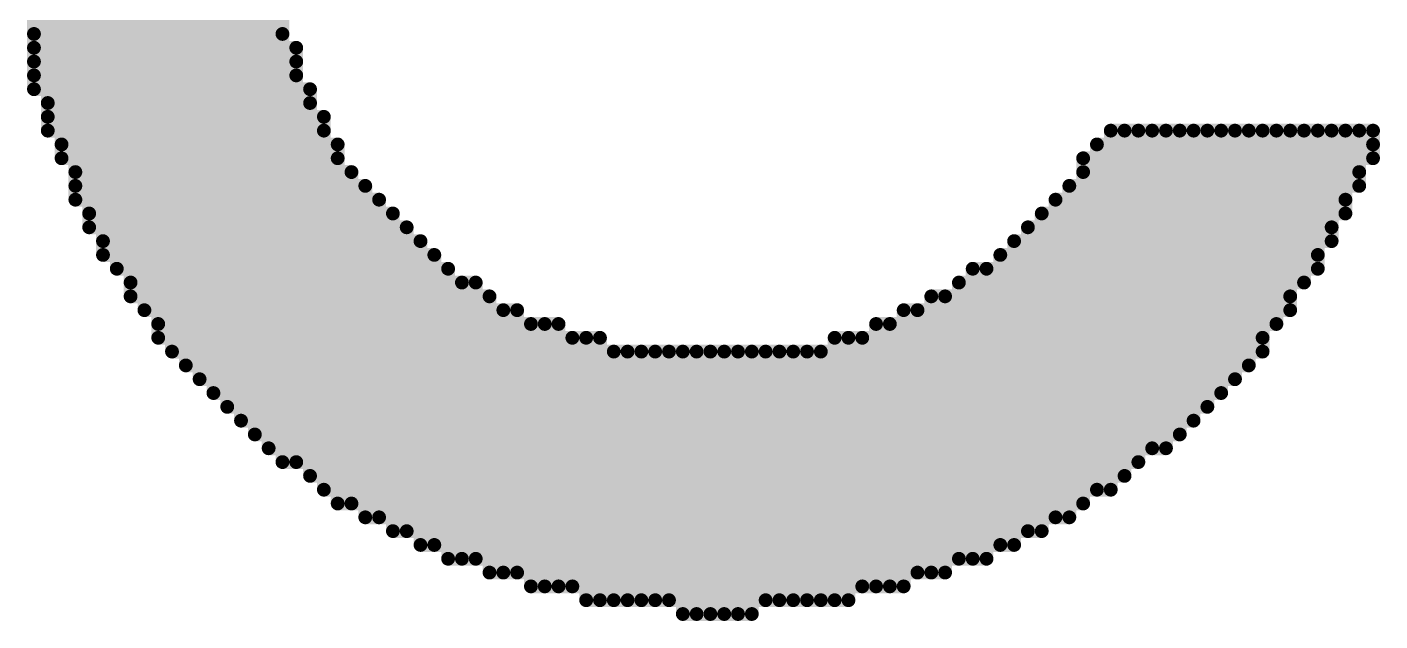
# Model space of a CAD drawing. Header units: millimetres. Extents: x 815.6 to 893.6, y 388.2 to 436.2.
# Drawn here: x 828.618 to 831.107, y 423.694 to 424.787 of the extents above; entities that cross this region are included whole.
import ezdxf

# ---------------------------------------------------------------- set-up
doc = ezdxf.new("R2010")
doc.units = ezdxf.units.MM
doc.layers.add('TOPOVERLAY', color=7, linetype='Continuous')

# ---------------------------------------------------------------- blocks, each defined once
blk = doc.blocks.new('10MM_9')
at = {"layer": 'TOPOVERLAY', "const_width": 0.0254}
for points in [[(6.104458, -0.7239), (6.104458, 1.3081)], [(6.079058, -0.6985), (6.079058, 1.2827)], [(6.053658, -0.6731), (6.053658, 1.2573)], [(6.028258, -0.6477), (6.028258, 1.2319)], [(6.002858, -0.6223), (6.002858, 1.2065)], [(5.977458, -0.5969), (5.977458, 1.1811)], [(5.952058, -0.5715), (5.952058, 1.1557)], [(5.926658, -0.5461), (5.926658, 1.1303)], [(5.901258, -0.5207), (5.901258, 1.1049)], [(5.875858, -0.4953), (5.875858, 1.0795)], [(5.850458, -0.4445), (5.850458, 1.0287)], [(5.825058, -0.4191), (5.825058, 1.0033)], [(5.799658, -0.3683), (5.799658, 0.9525)], [(5.774258, -0.3429), (5.774258, 0.9271)], [(5.748858, -0.2921), (5.748858, 0.8763)], [(5.723458, -0.2413), (5.723458, 0.8255)], [(5.698058, -0.1651), (5.698058, 0.7747)], [(5.672658, -0.1143), (5.672658, 0.6985)], [(5.647258, -0.0381), (5.647258, 0.6223)], [(5.647258, 0.0635), (6.104458, 0.0635)], [(5.647258, 0.0381), (6.129858, 0.0381)], [(6.129858, -0.7239), (6.129858, 0.0381)], [(5.647258, 0.0127), (6.129858, 0.0127)], [(5.647258, -0.0127), (6.129858, -0.0127)], [(5.647258, -0.0381), (6.155258, -0.0381)], [(6.155258, -0.7493), (6.155258, -0.0381)], [(5.672658, -0.0635), (6.155258, -0.0635)], [(5.672658, -0.0889), (6.180658, -0.0889)], [(6.180658, -0.7747), (6.180658, -0.0889)], [(5.672658, -0.1143), (6.180658, -0.1143)], [(7.628458, -0.7747), (7.628458, -0.1143)], [(7.628458, -0.1143), (8.111058, -0.1143)], [(7.653858, -0.7493), (7.653858, -0.1143)], [(7.679258, -0.7239), (7.679258, -0.1143)], [(7.704658, -0.6985), (7.704658, -0.1143)], [(7.730058, -0.6985), (7.730058, -0.1143)], [(7.755458, -0.6731), (7.755458, -0.1143)], [(7.780858, -0.6477), (7.780858, -0.1143)], [(7.806258, -0.6223), (7.806258, -0.1143)], [(7.831658, -0.5969), (7.831658, -0.1143)], [(7.857058, -0.5715), (7.857058, -0.1143)], [(7.882458, -0.5461), (7.882458, -0.1143)], [(7.907858, -0.5207), (7.907858, -0.1143)], [(7.933258, -0.4699), (7.933258, -0.1143)], [(7.958658, -0.4445), (7.958658, -0.1143)], [(7.984058, -0.3937), (7.984058, -0.1143)], [(8.009458, -0.3683), (8.009458, -0.1143)], [(8.034858, -0.3175), (8.034858, -0.1143)], [(8.060258, -0.2667), (8.060258, -0.1143)], [(8.085658, -0.2159), (8.085658, -0.1143)], [(8.111058, -0.1651), (8.111058, -0.1143)], [(5.698058, -0.1397), (6.206058, -0.1397)], [(6.206058, -0.8001), (6.206058, -0.1397)], [(7.603058, -0.7747), (7.603058, -0.1397)], [(7.603058, -0.1397), (8.111058, -0.1397)], [(5.698058, -0.1651), (6.206058, -0.1651)], [(7.577658, -0.8001), (7.577658, -0.1651)], [(7.577658, -0.1651), (8.111058, -0.1651)], [(5.723458, -0.1905), (6.231458, -0.1905)], [(6.231458, -0.8001), (6.231458, -0.1905)], [(7.577658, -0.1905), (8.085658, -0.1905)], [(5.723458, -0.2159), (6.256858, -0.2159)], [(6.256858, -0.8255), (6.256858, -0.2159)], [(7.552258, -0.8255), (7.552258, -0.2159)], [(7.552258, -0.2159), (8.085658, -0.2159)], [(5.723458, -0.2413), (6.282258, -0.2413)], [(6.282258, -0.8255), (6.282258, -0.2413)], [(7.526858, -0.8255), (7.526858, -0.2413)], [(7.526858, -0.2413), (8.060258, -0.2413)], [(5.748858, -0.2667), (6.307658, -0.2667)], [(6.307658, -0.8509), (6.307658, -0.2667)], [(7.501458, -0.8509), (7.501458, -0.2667)], [(7.501458, -0.2667), (8.060258, -0.2667)], [(5.748858, -0.2921), (6.333058, -0.2921)], [(6.333058, -0.8509), (6.333058, -0.2921)], [(7.476058, -0.8509), (7.476058, -0.2921)], [(7.476058, -0.2921), (8.034858, -0.2921)], [(5.774258, -0.3175), (6.358458, -0.3175)], [(6.358458, -0.8763), (6.358458, -0.3175)], [(7.450658, -0.8763), (7.450658, -0.3175)], [(7.450658, -0.3175), (8.034858, -0.3175)], [(5.774258, -0.3429), (6.383858, -0.3429)], [(6.383858, -0.8763), (6.383858, -0.3429)], [(7.425258, -0.8763), (7.425258, -0.3429)], [(7.425258, -0.3429), (8.009458, -0.3429)], [(5.799658, -0.3683), (6.409258, -0.3683)], [(6.409258, -0.9017), (6.409258, -0.3683)], [(7.374458, -0.9017), (7.374458, -0.3683)], [(7.374458, -0.3683), (8.009458, -0.3683)], [(7.399858, -0.9017), (7.399858, -0.3683)], [(5.825058, -0.3937), (6.460058, -0.3937)], [(6.434658, -0.9017), (6.434658, -0.3937)], [(6.460058, -0.9017), (6.460058, -0.3937)], [(7.349058, -0.9017), (7.349058, -0.3937)], [(7.349058, -0.3937), (7.984058, -0.3937)], [(5.825058, -0.4191), (6.485458, -0.4191)], [(6.485458, -0.9271), (6.485458, -0.4191)], [(7.298258, -0.9271), (7.298258, -0.4191)], [(7.298258, -0.4191), (7.958658, -0.4191)], [(7.323658, -0.9271), (7.323658, -0.4191)], [(5.850458, -0.4445), (6.536258, -0.4445)], [(6.510858, -0.9271), (6.510858, -0.4445)], [(6.536258, -0.9271), (6.536258, -0.4445)], [(7.247458, -0.9525), (7.247458, -0.4445)], [(7.247458, -0.4445), (7.958658, -0.4445)], [(7.272858, -0.9271), (7.272858, -0.4445)], [(5.875858, -0.4699), (6.612458, -0.4699)], [(6.561658, -0.9525), (6.561658, -0.4699)], [(6.587058, -0.9525), (6.587058, -0.4699)], [(6.612458, -0.9525), (6.612458, -0.4699)], [(7.196658, -0.9525), (7.196658, -0.4699)], [(7.196658, -0.4699), (7.933258, -0.4699)], [(7.222058, -0.9525), (7.222058, -0.4699)], [(5.875858, -0.4953), (6.688658, -0.4953)], [(6.637858, -0.9525), (6.637858, -0.4953)], [(6.663258, -0.9779), (6.663258, -0.4953)], [(6.688658, -0.9779), (6.688658, -0.4953)], [(7.120458, -0.9779), (7.120458, -0.4953)], [(7.120458, -0.4953), (7.907858, -0.4953)], [(7.145858, -0.9779), (7.145858, -0.4953)], [(7.171258, -0.9525), (7.171258, -0.4953)], [(5.901258, -0.5207), (7.907858, -0.5207)], [(6.714058, -0.9779), (6.714058, -0.5207)], [(6.739458, -0.9779), (6.739458, -0.5207)], [(6.764858, -0.9779), (6.764858, -0.5207)], [(6.790258, -0.9779), (6.790258, -0.5207)], [(6.815658, -0.9779), (6.815658, -0.5207)], [(6.841058, -1.0033), (6.841058, -0.5207)], [(6.866458, -1.0033), (6.866458, -0.5207)], [(6.891858, -1.0033), (6.891858, -0.5207)], [(6.917258, -1.0033), (6.917258, -0.5207)], [(6.942658, -1.0033), (6.942658, -0.5207)], [(6.968058, -1.0033), (6.968058, -0.5207)], [(6.993458, -0.9779), (6.993458, -0.5207)], [(7.018858, -0.9779), (7.018858, -0.5207)], [(7.044258, -0.9779), (7.044258, -0.5207)], [(7.069658, -0.9779), (7.069658, -0.5207)], [(7.095058, -0.9779), (7.095058, -0.5207)], [(5.926658, -0.5461), (7.882458, -0.5461)], [(5.952058, -0.5715), (7.857058, -0.5715)], [(5.977458, -0.5969), (7.831658, -0.5969)], [(6.002858, -0.6223), (7.806258, -0.6223)], [(6.028258, -0.6477), (7.780858, -0.6477)], [(6.053658, -0.6731), (7.755458, -0.6731)], [(6.079058, -0.6985), (7.730058, -0.6985)], [(6.104458, -0.7239), (7.679258, -0.7239)], [(6.155258, -0.7493), (7.653858, -0.7493)], [(6.180658, -0.7747), (7.628458, -0.7747)], [(6.206058, -0.8001), (7.577658, -0.8001)], [(6.256858, -0.8255), (7.552258, -0.8255)], [(6.307658, -0.8509), (7.501458, -0.8509)], [(6.358458, -0.8763), (7.450658, -0.8763)], [(6.409258, -0.9017), (7.399858, -0.9017)], [(6.485458, -0.9271), (7.323658, -0.9271)], [(6.561658, -0.9525), (7.247458, -0.9525)], [(6.663258, -0.9779), (7.145858, -0.9779)], [(6.841058, -1.0033), (6.968058, -1.0033)]]:
    blk.add_lwpolyline(points, dxfattribs=at)
at = {"layer": 'TOPOVERLAY', "const_width": 0.0127}
for points in [[(5.640908, 0.0635, 1), (5.653608, 0.0635, 1)], [(6.098108, 0.0635, 1), (6.110808, 0.0635, 1)], [(5.640908, 0.0381, 1), (5.653608, 0.0381, 1)], [(6.123508, 0.0381, 1), (6.136208, 0.0381, 1)], [(6.123508, 0.0381, 1), (6.136208, 0.0381, 1)], [(5.640908, 0.0127, 1), (5.653608, 0.0127, 1)], [(6.123508, 0.0127, 1), (6.136208, 0.0127, 1)], [(5.640908, -0.0127, 1), (5.653608, -0.0127, 1)], [(6.123508, -0.0127, 1), (6.136208, -0.0127, 1)], [(5.640908, -0.0381, 1), (5.653608, -0.0381, 1)], [(5.640908, -0.0381, 1), (5.653608, -0.0381, 1)], [(6.148908, -0.0381, 1), (6.161608, -0.0381, 1)], [(6.148908, -0.0381, 1), (6.161608, -0.0381, 1)], [(5.666308, -0.0635, 1), (5.679008, -0.0635, 1)], [(6.148908, -0.0635, 1), (6.161608, -0.0635, 1)], [(5.666308, -0.0889, 1), (5.679008, -0.0889, 1)], [(6.174308, -0.0889, 1), (6.187008, -0.0889, 1)], [(6.174308, -0.0889, 1), (6.187008, -0.0889, 1)], [(5.666308, -0.1143, 1), (5.679008, -0.1143, 1)], [(5.666308, -0.1143, 1), (5.679008, -0.1143, 1)], [(6.174308, -0.1143, 1), (6.187008, -0.1143, 1)], [(7.622108, -0.1143, 1), (7.634808, -0.1143, 1)], [(7.622108, -0.1143, 1), (7.634808, -0.1143, 1)], [(7.647508, -0.1143, 1), (7.660208, -0.1143, 1)], [(7.672908, -0.1143, 1), (7.685608, -0.1143, 1)], [(7.698308, -0.1143, 1), (7.711008, -0.1143, 1)], [(7.723708, -0.1143, 1), (7.736408, -0.1143, 1)], [(7.749108, -0.1143, 1), (7.761808, -0.1143, 1)], [(7.774508, -0.1143, 1), (7.787208, -0.1143, 1)], [(7.799908, -0.1143, 1), (7.812608, -0.1143, 1)], [(7.825308, -0.1143, 1), (7.838008, -0.1143, 1)], [(7.850708, -0.1143, 1), (7.863408, -0.1143, 1)], [(7.876108, -0.1143, 1), (7.888808, -0.1143, 1)], [(7.901508, -0.1143, 1), (7.914208, -0.1143, 1)], [(7.926908, -0.1143, 1), (7.939608, -0.1143, 1)], [(7.952308, -0.1143, 1), (7.965008, -0.1143, 1)], [(7.977708, -0.1143, 1), (7.990408, -0.1143, 1)], [(8.003108, -0.1143, 1), (8.015808, -0.1143, 1)], [(8.028508, -0.1143, 1), (8.041208, -0.1143, 1)], [(8.053908, -0.1143, 1), (8.066608, -0.1143, 1)], [(8.079308, -0.1143, 1), (8.092008, -0.1143, 1)], [(8.104708, -0.1143, 1), (8.117408, -0.1143, 1)], [(8.104708, -0.1143, 1), (8.117408, -0.1143, 1)], [(5.691708, -0.1397, 1), (5.704408, -0.1397, 1)], [(6.199708, -0.1397, 1), (6.212408, -0.1397, 1)], [(6.199708, -0.1397, 1), (6.212408, -0.1397, 1)], [(7.596708, -0.1397, 1), (7.609408, -0.1397, 1)], [(7.596708, -0.1397, 1), (7.609408, -0.1397, 1)], [(8.104708, -0.1397, 1), (8.117408, -0.1397, 1)], [(5.691708, -0.1651, 1), (5.704408, -0.1651, 1)], [(5.691708, -0.1651, 1), (5.704408, -0.1651, 1)], [(6.199708, -0.1651, 1), (6.212408, -0.1651, 1)], [(7.571308, -0.1651, 1), (7.584008, -0.1651, 1)], [(7.571308, -0.1651, 1), (7.584008, -0.1651, 1)], [(8.104708, -0.1651, 1), (8.117408, -0.1651, 1)], [(8.104708, -0.1651, 1), (8.117408, -0.1651, 1)], [(5.717108, -0.1905, 1), (5.729808, -0.1905, 1)], [(6.225108, -0.1905, 1), (6.237808, -0.1905, 1)], [(6.225108, -0.1905, 1), (6.237808, -0.1905, 1)], [(7.571308, -0.1905, 1), (7.584008, -0.1905, 1)], [(8.079308, -0.1905, 1), (8.092008, -0.1905, 1)], [(5.717108, -0.2159, 1), (5.729808, -0.2159, 1)], [(6.250508, -0.2159, 1), (6.263208, -0.2159, 1)], [(6.250508, -0.2159, 1), (6.263208, -0.2159, 1)], [(7.545908, -0.2159, 1), (7.558608, -0.2159, 1)], [(7.545908, -0.2159, 1), (7.558608, -0.2159, 1)], [(8.079308, -0.2159, 1), (8.092008, -0.2159, 1)], [(8.079308, -0.2159, 1), (8.092008, -0.2159, 1)], [(5.717108, -0.2413, 1), (5.729808, -0.2413, 1)], [(5.717108, -0.2413, 1), (5.729808, -0.2413, 1)], [(6.275908, -0.2413, 1), (6.288608, -0.2413, 1)], [(6.275908, -0.2413, 1), (6.288608, -0.2413, 1)], [(7.520508, -0.2413, 1), (7.533208, -0.2413, 1)], [(7.520508, -0.2413, 1), (7.533208, -0.2413, 1)], [(8.053908, -0.2413, 1), (8.066608, -0.2413, 1)], [(5.742508, -0.2667, 1), (5.755208, -0.2667, 1)], [(6.301308, -0.2667, 1), (6.314008, -0.2667, 1)], [(6.301308, -0.2667, 1), (6.314008, -0.2667, 1)], [(7.495108, -0.2667, 1), (7.507808, -0.2667, 1)], [(7.495108, -0.2667, 1), (7.507808, -0.2667, 1)], [(8.053908, -0.2667, 1), (8.066608, -0.2667, 1)], [(8.053908, -0.2667, 1), (8.066608, -0.2667, 1)], [(5.742508, -0.2921, 1), (5.755208, -0.2921, 1)], [(5.742508, -0.2921, 1), (5.755208, -0.2921, 1)], [(6.326708, -0.2921, 1), (6.339408, -0.2921, 1)], [(6.326708, -0.2921, 1), (6.339408, -0.2921, 1)], [(7.469708, -0.2921, 1), (7.482408, -0.2921, 1)], [(7.469708, -0.2921, 1), (7.482408, -0.2921, 1)], [(8.028508, -0.2921, 1), (8.041208, -0.2921, 1)], [(5.767908, -0.3175, 1), (5.780608, -0.3175, 1)], [(6.352108, -0.3175, 1), (6.364808, -0.3175, 1)], [(6.352108, -0.3175, 1), (6.364808, -0.3175, 1)], [(7.444308, -0.3175, 1), (7.457008, -0.3175, 1)], [(7.444308, -0.3175, 1), (7.457008, -0.3175, 1)], [(8.028508, -0.3175, 1), (8.041208, -0.3175, 1)], [(8.028508, -0.3175, 1), (8.041208, -0.3175, 1)], [(5.767908, -0.3429, 1), (5.780608, -0.3429, 1)], [(5.767908, -0.3429, 1), (5.780608, -0.3429, 1)], [(6.377508, -0.3429, 1), (6.390208, -0.3429, 1)], [(6.377508, -0.3429, 1), (6.390208, -0.3429, 1)], [(7.418908, -0.3429, 1), (7.431608, -0.3429, 1)], [(7.418908, -0.3429, 1), (7.431608, -0.3429, 1)], [(8.003108, -0.3429, 1), (8.015808, -0.3429, 1)], [(5.793308, -0.3683, 1), (5.806008, -0.3683, 1)], [(5.793308, -0.3683, 1), (5.806008, -0.3683, 1)], [(6.402908, -0.3683, 1), (6.415608, -0.3683, 1)], [(6.402908, -0.3683, 1), (6.415608, -0.3683, 1)], [(7.368108, -0.3683, 1), (7.380808, -0.3683, 1)], [(7.368108, -0.3683, 1), (7.380808, -0.3683, 1)], [(7.393508, -0.3683, 1), (7.406208, -0.3683, 1)], [(8.003108, -0.3683, 1), (8.015808, -0.3683, 1)], [(8.003108, -0.3683, 1), (8.015808, -0.3683, 1)], [(5.818708, -0.3937, 1), (5.831408, -0.3937, 1)], [(6.428308, -0.3937, 1), (6.441008, -0.3937, 1)], [(6.453708, -0.3937, 1), (6.466408, -0.3937, 1)], [(6.453708, -0.3937, 1), (6.466408, -0.3937, 1)], [(7.342708, -0.3937, 1), (7.355408, -0.3937, 1)], [(7.342708, -0.3937, 1), (7.355408, -0.3937, 1)], [(7.977708, -0.3937, 1), (7.990408, -0.3937, 1)], [(7.977708, -0.3937, 1), (7.990408, -0.3937, 1)], [(5.818708, -0.4191, 1), (5.831408, -0.4191, 1)], [(5.818708, -0.4191, 1), (5.831408, -0.4191, 1)], [(6.479108, -0.4191, 1), (6.491808, -0.4191, 1)], [(6.479108, -0.4191, 1), (6.491808, -0.4191, 1)], [(7.291908, -0.4191, 1), (7.304608, -0.4191, 1)], [(7.291908, -0.4191, 1), (7.304608, -0.4191, 1)], [(7.317308, -0.4191, 1), (7.330008, -0.4191, 1)], [(7.952308, -0.4191, 1), (7.965008, -0.4191, 1)], [(5.844108, -0.4445, 1), (5.856808, -0.4445, 1)], [(5.844108, -0.4445, 1), (5.856808, -0.4445, 1)], [(6.504508, -0.4445, 1), (6.517208, -0.4445, 1)], [(6.529908, -0.4445, 1), (6.542608, -0.4445, 1)], [(6.529908, -0.4445, 1), (6.542608, -0.4445, 1)], [(7.241108, -0.4445, 1), (7.253808, -0.4445, 1)], [(7.241108, -0.4445, 1), (7.253808, -0.4445, 1)], [(7.266508, -0.4445, 1), (7.279208, -0.4445, 1)], [(7.952308, -0.4445, 1), (7.965008, -0.4445, 1)], [(7.952308, -0.4445, 1), (7.965008, -0.4445, 1)], [(5.869508, -0.4699, 1), (5.882208, -0.4699, 1)], [(6.555308, -0.4699, 1), (6.568008, -0.4699, 1)], [(6.580708, -0.4699, 1), (6.593408, -0.4699, 1)], [(6.606108, -0.4699, 1), (6.618808, -0.4699, 1)], [(6.606108, -0.4699, 1), (6.618808, -0.4699, 1)], [(7.190308, -0.4699, 1), (7.203008, -0.4699, 1)], [(7.190308, -0.4699, 1), (7.203008, -0.4699, 1)], [(7.215708, -0.4699, 1), (7.228408, -0.4699, 1)], [(7.926908, -0.4699, 1), (7.939608, -0.4699, 1)], [(7.926908, -0.4699, 1), (7.939608, -0.4699, 1)], [(5.869508, -0.4953, 1), (5.882208, -0.4953, 1)], [(5.869508, -0.4953, 1), (5.882208, -0.4953, 1)], [(6.631508, -0.4953, 1), (6.644208, -0.4953, 1)], [(6.656908, -0.4953, 1), (6.669608, -0.4953, 1)], [(6.682308, -0.4953, 1), (6.695008, -0.4953, 1)], [(6.682308, -0.4953, 1), (6.695008, -0.4953, 1)], [(7.114108, -0.4953, 1), (7.126808, -0.4953, 1)], [(7.114108, -0.4953, 1), (7.126808, -0.4953, 1)], [(7.139508, -0.4953, 1), (7.152208, -0.4953, 1)], [(7.164908, -0.4953, 1), (7.177608, -0.4953, 1)], [(7.901508, -0.4953, 1), (7.914208, -0.4953, 1)], [(5.894908, -0.5207, 1), (5.907608, -0.5207, 1)], [(5.894908, -0.5207, 1), (5.907608, -0.5207, 1)], [(6.707708, -0.5207, 1), (6.720408, -0.5207, 1)], [(6.733108, -0.5207, 1), (6.745808, -0.5207, 1)], [(6.758508, -0.5207, 1), (6.771208, -0.5207, 1)], [(6.783908, -0.5207, 1), (6.796608, -0.5207, 1)], [(6.809308, -0.5207, 1), (6.822008, -0.5207, 1)], [(6.834708, -0.5207, 1), (6.847408, -0.5207, 1)], [(6.860108, -0.5207, 1), (6.872808, -0.5207, 1)], [(6.885508, -0.5207, 1), (6.898208, -0.5207, 1)], [(6.910908, -0.5207, 1), (6.923608, -0.5207, 1)], [(6.936308, -0.5207, 1), (6.949008, -0.5207, 1)], [(6.961708, -0.5207, 1), (6.974408, -0.5207, 1)], [(6.987108, -0.5207, 1), (6.999808, -0.5207, 1)], [(7.012508, -0.5207, 1), (7.025208, -0.5207, 1)], [(7.037908, -0.5207, 1), (7.050608, -0.5207, 1)], [(7.063308, -0.5207, 1), (7.076008, -0.5207, 1)], [(7.088708, -0.5207, 1), (7.101408, -0.5207, 1)], [(7.901508, -0.5207, 1), (7.914208, -0.5207, 1)], [(7.901508, -0.5207, 1), (7.914208, -0.5207, 1)], [(5.920308, -0.5461, 1), (5.933008, -0.5461, 1)], [(5.920308, -0.5461, 1), (5.933008, -0.5461, 1)], [(7.876108, -0.5461, 1), (7.888808, -0.5461, 1)], [(7.876108, -0.5461, 1), (7.888808, -0.5461, 1)], [(5.945708, -0.5715, 1), (5.958408, -0.5715, 1)], [(5.945708, -0.5715, 1), (5.958408, -0.5715, 1)], [(7.850708, -0.5715, 1), (7.863408, -0.5715, 1)], [(7.850708, -0.5715, 1), (7.863408, -0.5715, 1)], [(5.971108, -0.5969, 1), (5.983808, -0.5969, 1)], [(5.971108, -0.5969, 1), (5.983808, -0.5969, 1)], [(7.825308, -0.5969, 1), (7.838008, -0.5969, 1)], [(7.825308, -0.5969, 1), (7.838008, -0.5969, 1)], [(5.996508, -0.6223, 1), (6.009208, -0.6223, 1)], [(5.996508, -0.6223, 1), (6.009208, -0.6223, 1)], [(7.799908, -0.6223, 1), (7.812608, -0.6223, 1)], [(7.799908, -0.6223, 1), (7.812608, -0.6223, 1)], [(6.021908, -0.6477, 1), (6.034608, -0.6477, 1)], [(6.021908, -0.6477, 1), (6.034608, -0.6477, 1)], [(7.774508, -0.6477, 1), (7.787208, -0.6477, 1)], [(7.774508, -0.6477, 1), (7.787208, -0.6477, 1)], [(6.047308, -0.6731, 1), (6.060008, -0.6731, 1)], [(6.047308, -0.6731, 1), (6.060008, -0.6731, 1)], [(7.749108, -0.6731, 1), (7.761808, -0.6731, 1)], [(7.749108, -0.6731, 1), (7.761808, -0.6731, 1)], [(6.072708, -0.6985, 1), (6.085408, -0.6985, 1)], [(6.072708, -0.6985, 1), (6.085408, -0.6985, 1)], [(7.698308, -0.6985, 1), (7.711008, -0.6985, 1)], [(7.723708, -0.6985, 1), (7.736408, -0.6985, 1)], [(7.723708, -0.6985, 1), (7.736408, -0.6985, 1)], [(6.098108, -0.7239, 1), (6.110808, -0.7239, 1)], [(6.098108, -0.7239, 1), (6.110808, -0.7239, 1)], [(6.123508, -0.7239, 1), (6.136208, -0.7239, 1)], [(7.672908, -0.7239, 1), (7.685608, -0.7239, 1)], [(7.672908, -0.7239, 1), (7.685608, -0.7239, 1)], [(6.148908, -0.7493, 1), (6.161608, -0.7493, 1)], [(6.148908, -0.7493, 1), (6.161608, -0.7493, 1)], [(7.647508, -0.7493, 1), (7.660208, -0.7493, 1)], [(7.647508, -0.7493, 1), (7.660208, -0.7493, 1)], [(6.174308, -0.7747, 1), (6.187008, -0.7747, 1)], [(6.174308, -0.7747, 1), (6.187008, -0.7747, 1)], [(7.596708, -0.7747, 1), (7.609408, -0.7747, 1)], [(7.622108, -0.7747, 1), (7.634808, -0.7747, 1)], [(7.622108, -0.7747, 1), (7.634808, -0.7747, 1)], [(6.199708, -0.8001, 1), (6.212408, -0.8001, 1)], [(6.199708, -0.8001, 1), (6.212408, -0.8001, 1)], [(6.225108, -0.8001, 1), (6.237808, -0.8001, 1)], [(7.571308, -0.8001, 1), (7.584008, -0.8001, 1)], [(7.571308, -0.8001, 1), (7.584008, -0.8001, 1)], [(6.250508, -0.8255, 1), (6.263208, -0.8255, 1)], [(6.250508, -0.8255, 1), (6.263208, -0.8255, 1)], [(6.275908, -0.8255, 1), (6.288608, -0.8255, 1)], [(7.520508, -0.8255, 1), (7.533208, -0.8255, 1)], [(7.545908, -0.8255, 1), (7.558608, -0.8255, 1)], [(7.545908, -0.8255, 1), (7.558608, -0.8255, 1)], [(6.301308, -0.8509, 1), (6.314008, -0.8509, 1)], [(6.301308, -0.8509, 1), (6.314008, -0.8509, 1)], [(6.326708, -0.8509, 1), (6.339408, -0.8509, 1)], [(7.469708, -0.8509, 1), (7.482408, -0.8509, 1)], [(7.495108, -0.8509, 1), (7.507808, -0.8509, 1)], [(7.495108, -0.8509, 1), (7.507808, -0.8509, 1)], [(6.352108, -0.8763, 1), (6.364808, -0.8763, 1)], [(6.352108, -0.8763, 1), (6.364808, -0.8763, 1)], [(6.377508, -0.8763, 1), (6.390208, -0.8763, 1)], [(7.418908, -0.8763, 1), (7.431608, -0.8763, 1)], [(7.444308, -0.8763, 1), (7.457008, -0.8763, 1)], [(7.444308, -0.8763, 1), (7.457008, -0.8763, 1)], [(6.402908, -0.9017, 1), (6.415608, -0.9017, 1)], [(6.402908, -0.9017, 1), (6.415608, -0.9017, 1)], [(6.428308, -0.9017, 1), (6.441008, -0.9017, 1)], [(6.453708, -0.9017, 1), (6.466408, -0.9017, 1)], [(7.342708, -0.9017, 1), (7.355408, -0.9017, 1)], [(7.368108, -0.9017, 1), (7.380808, -0.9017, 1)], [(7.393508, -0.9017, 1), (7.406208, -0.9017, 1)], [(7.393508, -0.9017, 1), (7.406208, -0.9017, 1)], [(6.479108, -0.9271, 1), (6.491808, -0.9271, 1)], [(6.479108, -0.9271, 1), (6.491808, -0.9271, 1)], [(6.504508, -0.9271, 1), (6.517208, -0.9271, 1)], [(6.529908, -0.9271, 1), (6.542608, -0.9271, 1)], [(7.266508, -0.9271, 1), (7.279208, -0.9271, 1)], [(7.291908, -0.9271, 1), (7.304608, -0.9271, 1)], [(7.317308, -0.9271, 1), (7.330008, -0.9271, 1)], [(7.317308, -0.9271, 1), (7.330008, -0.9271, 1)], [(6.555308, -0.9525, 1), (6.568008, -0.9525, 1)], [(6.555308, -0.9525, 1), (6.568008, -0.9525, 1)], [(6.580708, -0.9525, 1), (6.593408, -0.9525, 1)], [(6.606108, -0.9525, 1), (6.618808, -0.9525, 1)], [(6.631508, -0.9525, 1), (6.644208, -0.9525, 1)], [(7.164908, -0.9525, 1), (7.177608, -0.9525, 1)], [(7.190308, -0.9525, 1), (7.203008, -0.9525, 1)], [(7.215708, -0.9525, 1), (7.228408, -0.9525, 1)], [(7.241108, -0.9525, 1), (7.253808, -0.9525, 1)], [(7.241108, -0.9525, 1), (7.253808, -0.9525, 1)], [(6.656908, -0.9779, 1), (6.669608, -0.9779, 1)], [(6.656908, -0.9779, 1), (6.669608, -0.9779, 1)], [(6.682308, -0.9779, 1), (6.695008, -0.9779, 1)], [(6.707708, -0.9779, 1), (6.720408, -0.9779, 1)], [(6.733108, -0.9779, 1), (6.745808, -0.9779, 1)], [(6.758508, -0.9779, 1), (6.771208, -0.9779, 1)], [(6.783908, -0.9779, 1), (6.796608, -0.9779, 1)], [(6.809308, -0.9779, 1), (6.822008, -0.9779, 1)], [(6.987108, -0.9779, 1), (6.999808, -0.9779, 1)], [(7.012508, -0.9779, 1), (7.025208, -0.9779, 1)], [(7.037908, -0.9779, 1), (7.050608, -0.9779, 1)], [(7.063308, -0.9779, 1), (7.076008, -0.9779, 1)], [(7.088708, -0.9779, 1), (7.101408, -0.9779, 1)], [(7.114108, -0.9779, 1), (7.126808, -0.9779, 1)], [(7.139508, -0.9779, 1), (7.152208, -0.9779, 1)], [(7.139508, -0.9779, 1), (7.152208, -0.9779, 1)], [(6.834708, -1.0033, 1), (6.847408, -1.0033, 1)], [(6.834708, -1.0033, 1), (6.847408, -1.0033, 1)], [(6.860108, -1.0033, 1), (6.872808, -1.0033, 1)], [(6.885508, -1.0033, 1), (6.898208, -1.0033, 1)], [(6.910908, -1.0033, 1), (6.923608, -1.0033, 1)], [(6.936308, -1.0033, 1), (6.949008, -1.0033, 1)], [(6.961708, -1.0033, 1), (6.974408, -1.0033, 1)], [(6.961708, -1.0033, 1), (6.974408, -1.0033, 1)]]:
    blk.add_lwpolyline(points, format="xyb", close=True, dxfattribs=at)

msp = doc.modelspace()

# ---------------------------------------------------------------- block references
msp.add_blockref('10MM_9', (822.9831, 424.7104))

doc.saveas('drawing.dxf')
